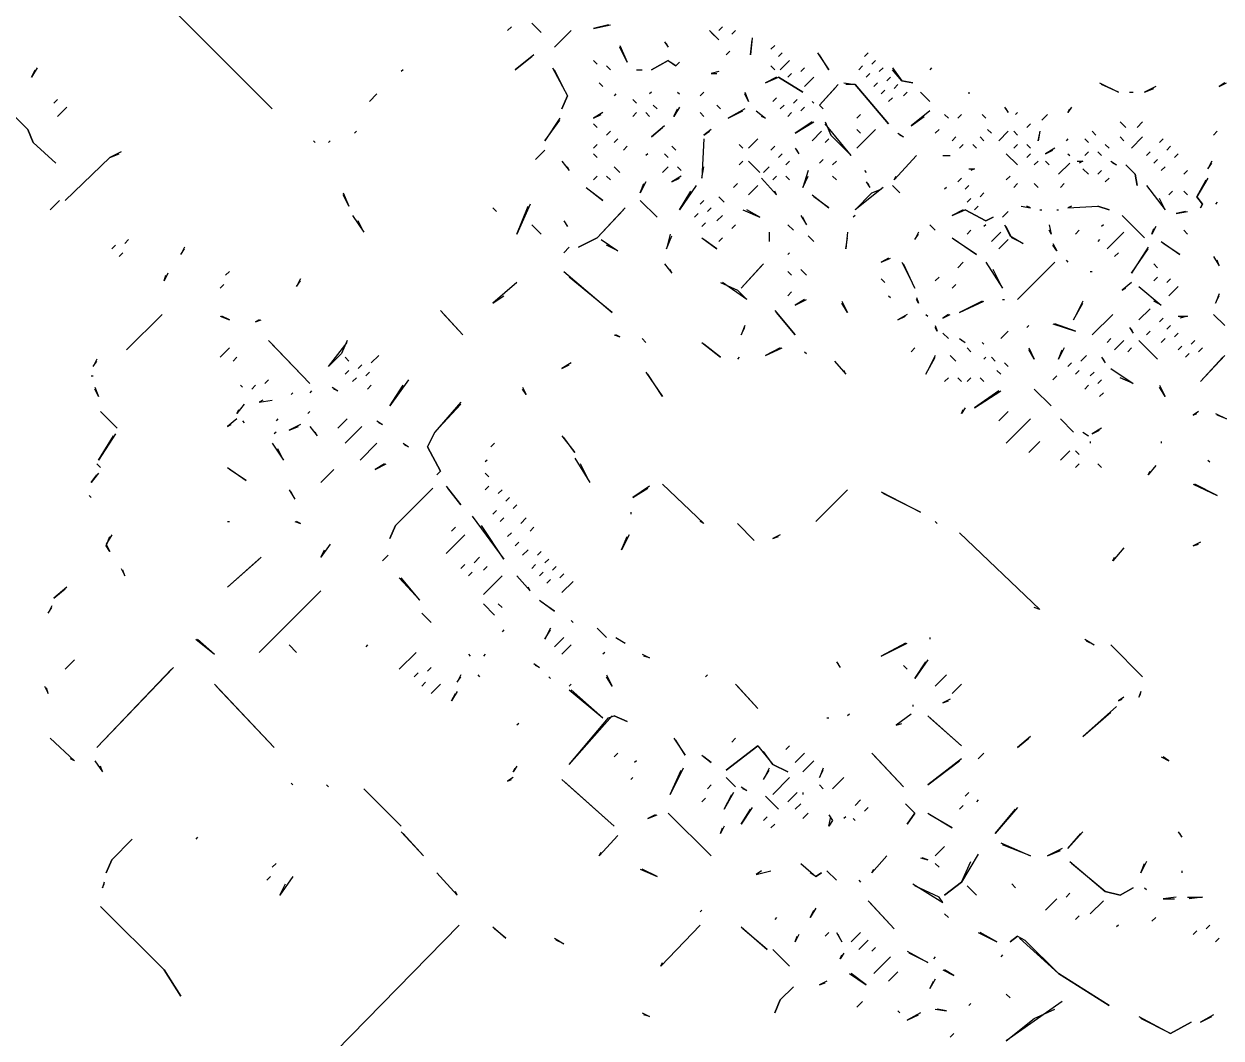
# Model space of a CAD drawing. Extents: x 1 to 2775, y -31 to 2075.
# Drawn here: x 1698.7 to 1805.5, y 296.6 to 387.1 of the extents above; entities that cross this region are included whole.
import ezdxf

# ---------------------------------------------------------------- set-up
doc = ezdxf.new("R2010")
doc.units = 0
doc.layers.add('LINEWORK', color=4, linetype='CONTINUOUS')

msp = doc.modelspace()

# ---------------------------------------------------------------- linework, layer by layer
at = {"layer": 'LINEWORK'}
for points in [[(1712.3333, 388), (1720.8333, 379.5)], [(1742.1667, 386.8333), (1741.8333, 386.5)], [(1744, 387.1667), (1744.8333, 386.3333)], [(1750.8333, 387), (1749.5, 386.6667), (1751, 387)], [(1761, 386.8333), (1760.6667, 386.5)], [(1747.5, 386.5), (1746, 385)], [(1759.8333, 386.5), (1760.6667, 385.6667), (1760, 386.3333)], [(1762.1667, 386.5), (1761.8333, 386.1667)], [(1763.6667, 385.8333), (1763.5, 384.3333), (1763.6667, 385.6667)], [(1751.8333, 385.1667), (1752.5, 383.6667), (1751.8333, 385)], [(1755.8333, 385.5), (1756.1667, 385), (1756, 385.3333)], [(1761.6667, 384.6667), (1761.3333, 384.3333)], [(1765.6667, 385.1667), (1765.3333, 384.8333)], [(1744.1667, 384.3333), (1742.5, 383), (1744, 384.1667)], [(1749.5, 383.8333), (1749.8333, 383.5)], [(1756.1667, 383.8333), (1754.6667, 383), (1756.1667, 383.8333), (1756.8333, 383.3333), (1757.1667, 383.6667), (1756.8333, 383.3333), (1756.3333, 383.6667)], [(1766.3333, 384.5), (1766, 384.1667)], [(1767, 383.8333), (1766.1667, 383)], [(1769.5, 384.5), (1770.5, 383), (1769.6667, 384.3333)], [(1774, 384.5), (1773.6667, 384.1667)], [(1774.6667, 383.8333), (1774.3333, 383.5)], [(1699.8333, 383.1667), (1699.3333, 382.3333), (1699.6667, 383)], [(1732.5, 383), (1732.3333, 382.8333)], [(1745.8333, 383.1667), (1747.1667, 380.6667), (1746.6667, 379.5), (1747.1667, 380.6667), (1746, 383)], [(1750.6667, 383.3333), (1751, 383)], [(1753.3333, 383), (1753.8333, 383)], [(1760.6667, 382.8333), (1760, 382.6667), (1760.5, 382.6667)], [(1765.3333, 383.3333), (1765.6667, 383)], [(1767.1667, 382.6667), (1766.8333, 382.3333)], [(1768.3333, 383.1667), (1768, 382.8333)], [(1773.5, 383.3333), (1773.1667, 383)], [(1774.1667, 382.6667), (1773.8333, 382.3333)], [(1775.3333, 383.1667), (1775, 382.8333)], [(1776.1667, 383.1667), (1777, 382), (1778, 381.8333), (1777, 382), (1776.1667, 383)], [(1779.6667, 383.1667), (1779.5, 383)], [(1750, 381.8333), (1750.3333, 381.5)], [(1765.8333, 382.3333), (1764.8333, 381.8333), (1766, 382.3333), (1768.1667, 381), (1766, 382.3333)], [(1769.1667, 382.3333), (1768.3333, 381.5)], [(1771.3333, 381.6667), (1769.6667, 379.8333), (1770, 379.5), (1769.6667, 379.8333), (1771.1667, 381.5)], [(1771.8333, 381.8333), (1772.8333, 381.6667), (1775.8333, 378.1667), (1772.8333, 381.6667), (1772, 381.6667)], [(1774.8333, 381.8333), (1774.5, 381.5)], [(1776, 382.3333), (1775.6667, 382)], [(1776.6667, 381.6667), (1776.3333, 381.3333)], [(1794.6667, 381.8333), (1796.3333, 381), (1794.8333, 381.6667)], [(1799.6667, 381.5), (1798.6667, 381), (1799.5, 381.3333)], [(1805.8333, 381.8333), (1805.3333, 381.5), (1806, 381.8333)], [(1701.6667, 380.3333), (1701.3333, 380)], [(1730.1667, 380.8333), (1729.5, 380.1667)], [(1751.5, 380.8333), (1751.3333, 380.6667)], [(1753, 380.3333), (1753.3333, 380)], [(1754.6667, 381), (1754.5, 380.8333)], [(1757, 381), (1757.1667, 380.8333)], [(1759.3333, 381), (1759, 380.6667)], [(1763, 381), (1763.3333, 380.1667), (1763, 380.8333)], [(1765.8333, 380.5), (1765.5, 380.1667)], [(1767.6667, 380.3333), (1767.3333, 380)], [(1775.5, 381.1667), (1775.1667, 380.8333)], [(1776.1667, 380.5), (1775.8333, 380.1667)], [(1777.5, 381), (1777.1667, 380.6667)], [(1778.6667, 381), (1779.5, 380.1667)], [(1783, 381), (1783, 380.8333)], [(1797.3333, 381), (1797.6667, 381)], [(1702.5, 379.6667), (1701.6667, 378.8333)], [(1754.8333, 379.8333), (1755.1667, 379.5)], [(1757.1667, 379.6667), (1756.6667, 378.8333), (1757, 379.5)], [(1760.5, 379.8333), (1760.8333, 379.5)], [(1763, 379.5), (1761.5, 378.6667), (1762.8333, 379.3333)], [(1764, 379.3333), (1764.8333, 378.6667), (1764.5, 378.8333)], [(1766.5, 379.8333), (1766.1667, 379.5)], [(1768.3333, 379.6667), (1768, 379.3333)], [(1769, 380.1667), (1769.1667, 380)], [(1779.5, 379.3333), (1777.8333, 378), (1779, 378.8333)], [(1786.1667, 379.6667), (1786.5, 379.1667), (1786.3333, 379.5)], [(1792.1667, 379.6667), (1791.8333, 379.1667), (1792, 379.5)], [(1697.6667, 379), (1699, 377.6667), (1699.5, 376.5), (1701.5, 374.6667), (1699.5, 376.5), (1699, 377.6667)], [(1746.5, 378.6667), (1745.1667, 376.6667), (1746.5, 378.5)], [(1750.3333, 379.1667), (1749.5, 378.6667), (1750.1667, 379)], [(1753.3333, 379.1667), (1753, 378.8333)], [(1754.1667, 379.1667), (1754.5, 378.8333)], [(1759, 379.1667), (1759.3333, 378.8333)], [(1767.1667, 379.1667), (1766.8333, 378.8333)], [(1769, 378.3333), (1767.5, 377.3333), (1769.1667, 378.3333)], [(1770.1667, 378.3333), (1770.6667, 377.1667), (1772.5, 375.3333), (1770.1667, 378.1667)], [(1773.3333, 379), (1773, 378.6667)], [(1780.8333, 379), (1781.1667, 378.6667)], [(1782.3333, 379), (1782, 378.6667)], [(1784.1667, 379), (1784.5, 378.6667)], [(1787.3333, 379.1667), (1787.1667, 379)], [(1790, 379), (1789.5, 378.5)], [(1796.5, 378.3333), (1797, 377.8333)], [(1798.5, 378.3333), (1798, 377.8333)], [(1728.3333, 377.5), (1728.1667, 377.3333)], [(1749.5, 378.1667), (1749.8333, 377.8333)], [(1751, 377.5), (1750.6667, 377.1667)], [(1755.8333, 378), (1754.6667, 377), (1755.6667, 377.8333)], [(1760, 377.6667), (1759.3333, 377.1667), (1759.8333, 377.5)], [(1769.8333, 377.5), (1769, 376.6667)], [(1774.6667, 377.6667), (1773, 376), (1774.5, 377.5)], [(1773, 377.6667), (1773.3333, 377.3333)], [(1776.6667, 377.3333), (1777.1667, 377), (1776.8333, 377.1667)], [(1780.3333, 377.6667), (1780, 377.3333)], [(1784.6667, 377.6667), (1785, 377.3333)], [(1786.5, 377.5), (1785.6667, 376.6667)], [(1787, 377.5), (1787.3333, 377.1667)], [(1788.5, 378.1667), (1788.1667, 377.8333)], [(1789.3333, 377.5), (1789.1667, 376.6667), (1789.3333, 377.3333)], [(1794, 377.5), (1794.3333, 377.1667)], [(1805.1667, 377.5), (1804.8333, 377.1667)], [(1724.5, 376.6667), (1724.6667, 376.5)], [(1726, 376.6667), (1725.8333, 376.5)], [(1749.8333, 376.3333), (1749.5, 376)], [(1751.6667, 376.8333), (1751.3333, 376.5)], [(1752.5, 376.1667), (1752.1667, 375.8333)], [(1756.5, 376.1667), (1756.8333, 375.8333)], [(1759.3333, 376.8333), (1759.1667, 373.3333), (1759.3333, 374.3333)], [(1762.5, 376.3333), (1762.8333, 376)], [(1764.1667, 376.8333), (1763.3333, 376)], [(1765.6667, 376.1667), (1765.3333, 375.8333)], [(1770.5, 376.8333), (1770.1667, 376.5)], [(1781.8333, 377), (1781.5, 376.6667)], [(1782.5, 376.3333), (1782.1667, 376)], [(1783.3333, 376.3333), (1783.6667, 376)], [(1784, 377), (1784.3333, 376.6667)], [(1787.3333, 376.3333), (1787, 376)], [(1788.1667, 376.3333), (1788.5, 376)], [(1791.8333, 376.8333), (1791.6667, 376.6667)], [(1793.3333, 376.8333), (1793.6667, 376.5)], [(1795.1667, 376.3333), (1795.5, 376)], [(1796.5, 377), (1796.8333, 376.6667)], [(1798.5, 377), (1797.5, 376)], [(1800.3333, 376.8333), (1800, 376.5)], [(1801, 376.1667), (1800.6667, 375.8333)], [(1707.3333, 375.6667), (1706.3333, 375.1667), (1702.3333, 371.3333), (1706.3333, 375.1667), (1707.1667, 375.5)], [(1745.1667, 375.8333), (1744.3333, 375)], [(1749.5, 375.5), (1749.8333, 375.1667)], [(1754.3333, 375.5), (1754.1667, 375.3333)], [(1755.8333, 375.5), (1756.1667, 375.1667)], [(1766.3333, 375.5), (1766, 375.1667)], [(1767.5, 376), (1767.8333, 375.5), (1767.6667, 375.8333)], [(1770, 375), (1769.6667, 374.6667)], [(1778.3333, 375.3333), (1776.3333, 373.1667), (1776.5, 373.5)], [(1780.6667, 375.3333), (1781.3333, 375.3333)], [(1786.3333, 375.5), (1787.3333, 374.5)], [(1788.5, 375.5), (1788.1667, 375.1667)], [(1790.6667, 376), (1789.8333, 375.5), (1790.5, 375.8333)], [(1791.8333, 375.5), (1792, 375.3333)], [(1793.6667, 375.6667), (1793.3333, 375.3333)], [(1794.5, 375.6667), (1794.8333, 375.3333)], [(1799.1667, 375.6667), (1798.8333, 375.3333)], [(1799.8333, 375), (1799.5, 374.6667)], [(1801.6667, 375.5), (1801.3333, 375.1667)], [(1746.6667, 374.8333), (1747.3333, 374), (1747.1667, 374.3333)], [(1751.3333, 374.3333), (1751.8333, 373.8333)], [(1756.1667, 374.3333), (1755.6667, 373.8333)], [(1757, 374.3333), (1757.3333, 374)], [(1762.8333, 374.8333), (1762.5, 374.5)], [(1763.3333, 374.8333), (1764.3333, 373.8333)], [(1765.1667, 374.3333), (1764.6667, 373.8333)], [(1767, 374.8333), (1766.6667, 374.5)], [(1768.6667, 374), (1768.1667, 372.5), (1768.6667, 373.5)], [(1771.1667, 374.8333), (1770.8333, 374.5)], [(1773.6667, 374), (1773.8333, 373.8333)], [(1783, 374.1667), (1783.5, 374.1667), (1783.1667, 374)], [(1789.1667, 374.8333), (1788.8333, 374.5)], [(1789.8333, 374.8333), (1790.1667, 374.5)], [(1792, 374.6667), (1791, 373.6667)], [(1792.6667, 374.8333), (1793.1667, 374.8333), (1792.8333, 374.6667)], [(1793.1667, 374.1667), (1793.6667, 373.6667)], [(1794.8333, 374), (1794.5, 373.6667)], [(1795.6667, 374.8333), (1796.1667, 374.5), (1795.8333, 374.6667)], [(1797, 374.5), (1797.8333, 373.6667), (1798, 372.6667), (1797.8333, 373.6667)], [(1800.5, 374.3333), (1800.1667, 374)], [(1802.5, 374), (1802.1667, 373.6667)], [(1804.6667, 374.8333), (1804.3333, 374.1667), (1804.6667, 374.6667)], [(1749.8333, 373.5), (1749.5, 373.1667)], [(1750.6667, 373.5), (1751, 373.1667)], [(1754.1667, 373), (1753.6667, 372), (1754, 372.8333)], [(1757.3333, 373.5), (1756.5, 373), (1757.1667, 373.3333)], [(1764.5, 373.3333), (1765.8333, 371.8333), (1765.6667, 372.1667)], [(1765.8333, 373.5), (1765.5, 373.1667)], [(1766.6667, 373.5), (1767, 373.1667)], [(1770.8333, 373.5), (1771.1667, 373.1667)], [(1773.8333, 373), (1774.1667, 372.5), (1774, 372.8333)], [(1782.3333, 373.3333), (1782, 373)], [(1786.6667, 373.5), (1786.3333, 373.1667)], [(1795.5, 373.3333), (1795.1667, 373)], [(1804.3333, 373.3333), (1803.3333, 371.6667), (1803.8333, 371), (1803.6667, 370.6667), (1803.8333, 371), (1803.3333, 371.6667), (1804.1667, 373.1667)], [(1727.1667, 372), (1727.6667, 370.8333), (1727.1667, 371.8333)], [(1748.8333, 372.5), (1750.3333, 371.3333), (1749, 372.3333)], [(1758.6667, 372.6667), (1757.1667, 370.5), (1758.1667, 372.1667)], [(1762.3333, 372.8333), (1762, 372.5)], [(1764.1667, 372.6667), (1763.3333, 371.8333)], [(1769, 371.8333), (1770.5, 370.6667), (1769.1667, 371.6667)], [(1775.3333, 372.5), (1772.8333, 370.5), (1774.3333, 372), (1775.1667, 372.3333)], [(1776.1667, 372.6667), (1776.8333, 372)], [(1781, 372.5), (1780.8333, 372.3333)], [(1783, 372.6667), (1782.6667, 372.3333)], [(1784.3333, 372), (1784, 371.6667)], [(1787.3333, 372.8333), (1787, 372.5)], [(1788.8333, 372.8333), (1789.1667, 372.5)], [(1791.5, 372.8333), (1791.1667, 372.5)], [(1798.8333, 372.6667), (1800.5, 370.5), (1800, 371.5)], [(1801.1667, 372.1667), (1800.8333, 371.8333)], [(1802.1667, 372.1667), (1802.5, 371.8333)], [(1701.8333, 371.3333), (1701, 370.5)], [(1743.8333, 371), (1742.6667, 368.3333), (1743.6667, 370.8333)], [(1753.6667, 371.3333), (1755.1667, 369.8333)], [(1759.3333, 371.3333), (1759, 371)], [(1760.6667, 371.6667), (1761.1667, 371.1667)], [(1783.1667, 371.5), (1782.8333, 371.1667)], [(1783.8333, 370.8333), (1783.5, 370.5)], [(1787.6667, 370.8333), (1788.5, 370.6667), (1788.1667, 370.8333)], [(1792.1667, 370.8333), (1791.8333, 370.6667), (1794.5, 370.8333), (1795.5, 370.5), (1794.5, 370.8333)], [(1805.1667, 371.1667), (1805, 371)], [(1728, 370), (1729, 368.5), (1728.5, 369.5)], [(1740.5, 370.6667), (1740.8333, 370.3333)], [(1752.3333, 370.6667), (1749.8333, 368), (1748.1667, 367.1667), (1749.8333, 368), (1752.1667, 370.5)], [(1758.8333, 370.1667), (1758.5, 369.8333)], [(1760, 370.6667), (1759.6667, 370.3333)], [(1761, 370), (1760.5, 369.5)], [(1762.8333, 370.5), (1764.3333, 369.8333), (1763.1667, 370.5)], [(1768, 370), (1768.5, 369.1667), (1768.1667, 369.8333)], [(1772.8333, 370), (1772.6667, 369.8333)], [(1782.5, 370.5), (1781.5, 370), (1782.6667, 370.5), (1784.5, 369.5), (1785.1667, 369.8333), (1784.5, 369.5), (1782.6667, 370.5)], [(1786.5, 370.3333), (1786, 369.8333)], [(1789.3333, 370.5), (1789.5, 370.5)], [(1790.8333, 370.5), (1791, 370.5)], [(1796.6667, 370), (1798.6667, 368)], [(1802.3333, 370.3333), (1801.5, 370.1667), (1802.5, 370.3333)], [(1744, 369.1667), (1744.8333, 368.3333)], [(1746.8333, 369.5), (1747.1667, 369), (1747, 369.3333)], [(1759.5, 369.3333), (1759.1667, 369)], [(1762.1667, 369.1667), (1761.8333, 368.8333)], [(1766.8333, 369.1667), (1767.3333, 368.6667)], [(1779.5, 369.1667), (1780, 368.6667)], [(1783.1667, 368.6667), (1782.8333, 368.3333)], [(1784.5, 369.1667), (1784.3333, 369)], [(1786.1667, 369.1667), (1786.6667, 368.1667), (1787.8333, 367.5), (1786.8333, 368), (1786.3333, 369)], [(1790.1667, 369.1667), (1790.3333, 368.3333), (1790.1667, 368.6667)], [(1792.8333, 368.6667), (1792.5, 368.3333)], [(1795, 369.1667), (1794.8333, 369)], [(1799.6667, 369), (1799.3333, 368.3333), (1799.5, 368.8333)], [(1802.1667, 368.6667), (1802.5, 368.3333)], [(1708, 367.8333), (1707.6667, 367.5)], [(1750.1667, 367.8333), (1751.6667, 366.8333), (1750.6667, 367.3333)], [(1756.3333, 368.3333), (1756, 367), (1756.5, 368.1667)], [(1759.1667, 368), (1760.5, 367), (1759.3333, 367.8333)], [(1761, 368), (1760.6667, 367.6667)], [(1765.1667, 368.5), (1765.1667, 367.6667)], [(1768.6667, 368.1667), (1769.1667, 367.6667)], [(1772.1667, 368.5), (1772, 367), (1772.1667, 368)], [(1778.5, 368.5), (1778.1667, 367.8333), (1778.5, 368.3333)], [(1781.5, 368), (1783.6667, 366.5), (1781.6667, 367.8333)], [(1785.8333, 368.5), (1785, 367.6667)], [(1786.5, 367.8333), (1785.6667, 367)], [(1794.6667, 367.8333), (1794.5, 367.6667)], [(1796.8333, 368.5), (1795.3333, 367)], [(1800.1667, 367.6667), (1801.8333, 366.5), (1800.3333, 367.5)], [(1706.8333, 367.3333), (1706.5, 367)], [(1707.5, 366.6667), (1707.1667, 366.3333)], [(1713, 367.1667), (1712.6667, 366.5), (1713, 367)], [(1747.3333, 367.1667), (1746.8333, 366.6667)], [(1767, 366.6667), (1766.8333, 366.5)], [(1790.5, 367.5), (1790.8333, 366.8333), (1790.5, 367.3333)], [(1796.3333, 366.6667), (1796, 366.3333)], [(1799, 367.1667), (1797.5, 364.8333), (1799, 367)], [(1755.8333, 365.6667), (1756.5, 364.8333), (1756.3333, 365.1667)], [(1764.6667, 365.6667), (1762.6667, 363.5), (1764.5, 365.5)], [(1775.8333, 366.1667), (1775.1667, 365.8333), (1776, 366.1667)], [(1777, 365.8333), (1778.1667, 363.5), (1777.1667, 365.6667)], [(1782.5, 365.8333), (1782, 365.3333)], [(1784.5, 365.8333), (1786, 363.5), (1785.1667, 365.1667)], [(1790.6667, 365.8333), (1787.3333, 362.5)], [(1791.6667, 366), (1791.8333, 365.8333)], [(1799.5, 365.6667), (1799.8333, 365.3333)], [(1804.8333, 366.3333), (1805.3333, 365.5), (1805.1667, 366)], [(1711.5, 364.8333), (1711.1667, 364.1667), (1711.3333, 364.6667)], [(1717, 365), (1716.6667, 364.6667)], [(1723.3333, 364.3333), (1723, 363.6667), (1723.3333, 364.1667)], [(1746.8333, 365), (1751.1667, 361.3333), (1747.3333, 364.5)], [(1766.8333, 365), (1767.1667, 364.6667)], [(1768, 365.1667), (1768.5, 364.6667)], [(1775.1667, 364.3333), (1775.5, 364)], [(1780.3333, 364.5), (1780, 364.1667)], [(1793.8333, 365), (1794, 365)], [(1799.8333, 364.5), (1799.5, 364.1667)], [(1801, 364.3333), (1800.6667, 364)], [(1716.5, 363.8333), (1716.1667, 363.5)], [(1742.6667, 364), (1740.5, 362.1667), (1741.5, 362.8333)], [(1760.8333, 364), (1762.3333, 363.3333), (1763.1667, 362.5), (1761, 364)], [(1781.8333, 363.8333), (1781.5, 363.5)], [(1797.5, 364), (1796.6667, 363.3333), (1797, 363.5)], [(1798.1667, 363.6667), (1800.1667, 362), (1799.5, 362.3333)], [(1801.6667, 363.6667), (1800.8333, 362.8333)], [(1767.1667, 363.1667), (1766.8333, 362.8333)], [(1768.3333, 362.5), (1767.5, 362), (1768.5, 362.5)], [(1771.6667, 362.3333), (1772.1667, 361.3333), (1771.6667, 362.1667)], [(1775.8333, 362.8333), (1776, 362.6667)], [(1778.3333, 362.6667), (1778.5, 362.1667), (1778.3333, 362.5)], [(1784.1667, 362.3333), (1782.1667, 361.3333), (1784.3333, 362.3333)], [(1786, 362.5), (1786.1667, 362.5)], [(1793.1667, 362.3333), (1792.3333, 360.6667), (1793.1667, 362.1667)], [(1805.3333, 363), (1805, 362.1667), (1805.3333, 362.8333)], [(1711, 361.1667), (1707.8333, 358)], [(1735.8333, 361.5), (1737.8333, 359.3333), (1736, 361.3333)], [(1765.6667, 361.5), (1767.5, 359.3333), (1765.8333, 361.3333)], [(1777.5, 361.1667), (1776.6667, 360.6667), (1777.3333, 361)], [(1779.1667, 361.1667), (1779.3333, 361)], [(1781.1667, 361.1667), (1780.6667, 360.8333), (1781.3333, 361.1667)], [(1795.8333, 361.1667), (1794, 359.3333)], [(1799.1667, 361.6667), (1798.1667, 360.6667)], [(1804.8333, 361.1667), (1805.8333, 360.1667)], [(1716.1667, 361), (1717, 360.6667), (1716.3333, 361)], [(1719.6667, 360.6667), (1719.3333, 360.5), (1719.8333, 360.6667)], [(1763, 360.1667), (1762.6667, 359.3333), (1763, 360)], [(1780, 360.1667), (1780.1667, 359.6667), (1780, 360)], [(1788.3333, 360.1667), (1788.1667, 360)], [(1790.5, 360.3333), (1792.5, 359.6667), (1790.6667, 360.3333)], [(1800.3333, 360.8333), (1800, 360.5)], [(1801, 360.1667), (1800.6667, 359.8333)], [(1801.6667, 361), (1802.5, 361), (1801.8333, 360.8333)], [(1751.3333, 359.3333), (1751.8333, 359.1667), (1751.5, 359.3333)], [(1753.8333, 359), (1754.1667, 358.6667)], [(1780.6667, 359.5), (1781.1667, 359)], [(1782.1667, 359), (1782.6667, 358.6667), (1782.3333, 358.8333)], [(1786.5, 359.6667), (1785.8333, 359)], [(1795.6667, 359), (1795.3333, 358.6667)], [(1797.3333, 360), (1797.6667, 359.5), (1797.5, 359.8333)], [(1799.1667, 359.6667), (1798.8333, 359.3333)], [(1800.5, 359), (1800.1667, 358.6667)], [(1801.6667, 359.5), (1801.3333, 359.1667)], [(1717, 358.1667), (1716.1667, 357.3333)], [(1720.5, 358.8333), (1724.1667, 355), (1720.6667, 358.6667)], [(1727.5, 358.8333), (1727, 357.6667), (1725.8333, 356.5), (1727.5, 358.6667)], [(1759.1667, 358.6667), (1760.8333, 357.3333), (1759.3333, 358.5)], [(1766.1667, 358.1667), (1764.8333, 357.5), (1766.3333, 358.1667)], [(1778.1667, 358.1667), (1777.8333, 357.8333)], [(1782.8333, 358.1667), (1783.1667, 357.8333)], [(1784.1667, 358.6667), (1784.3333, 358.5)], [(1788.3333, 358.1667), (1788.8333, 357.1667), (1788.3333, 358)], [(1791.5, 358.1667), (1791, 357.1667), (1791.3333, 358)], [(1796.8333, 358.8333), (1796, 358)], [(1797.5, 358.1667), (1797.1667, 357.8333)], [(1798.1667, 358.8333), (1799.8333, 357.1667)], [(1802, 358.3333), (1801.6667, 358)], [(1803.1667, 358.8333), (1802.8333, 358.5)], [(1803.8333, 358.1667), (1803.5, 357.8333)], [(1705.1667, 357.1667), (1704.8333, 356.5), (1705.1667, 357)], [(1717.6667, 357.3333), (1717.3333, 357)], [(1727.3333, 357.3333), (1727.6667, 357)], [(1730.3333, 357.5), (1729.6667, 356.8333)], [(1747.5, 356.8333), (1746.6667, 356.3333), (1747.3333, 356.6667)], [(1762.5, 357.3333), (1762.3333, 357.1667)], [(1768.3333, 357.8333), (1768.5, 357.6667)], [(1771, 357), (1772, 355.8333), (1771.8333, 356.1667)], [(1780, 357.5), (1779.1667, 355.8333), (1780, 357.3333)], [(1781.3333, 357.5), (1781.8333, 357)], [(1784.5, 357.3333), (1784.3333, 357.1667)], [(1785, 357.3333), (1785.3333, 357)], [(1786.1667, 356.8333), (1786.5, 356.5)], [(1792.1667, 356.8333), (1791.8333, 356.5)], [(1793.5, 357.5), (1793, 357)], [(1794.8333, 357.3333), (1795.1667, 356.8333), (1795, 357.1667)], [(1802.6667, 357.6667), (1802.3333, 357.3333)], [(1805.8333, 357.5), (1803.6667, 355.1667), (1805.6667, 357.3333)], [(1727.6667, 356.1667), (1727.3333, 355.8333)], [(1728.8333, 356.6667), (1728.5, 356.3333)], [(1729.5, 356), (1729.1667, 355.6667)], [(1754.1667, 356), (1755.6667, 353.8333), (1754.3333, 355.8333)], [(1785.5, 356.1667), (1785.8333, 355.8333)], [(1792.8333, 356.1667), (1792.5, 355.8333)], [(1794.1667, 356), (1793.8333, 355.6667)], [(1795.6667, 356.3333), (1797.6667, 355), (1796.5, 355.5)], [(1704.6667, 355.6667), (1704.8333, 355.6667)], [(1718, 354.8333), (1718.1667, 354.6667)], [(1719.3333, 354.8333), (1719, 354.5)], [(1720.5, 355.3333), (1720.1667, 355)], [(1728.3333, 355.5), (1728, 355.1667)], [(1729.6667, 354.8333), (1729.3333, 354.5)], [(1733, 355.3333), (1731.3333, 353), (1732.5, 354.8333)], [(1781.1667, 355.5), (1780.8333, 355.1667)], [(1782, 355.5), (1782.3333, 355.1667)], [(1783.1667, 355.5), (1782.8333, 355.1667)], [(1784, 355.5), (1784.3333, 355.1667)], [(1790.8333, 355.6667), (1790.5, 355.3333)], [(1793.6667, 354.8333), (1793.3333, 354.5)], [(1794.8333, 355.3333), (1794.5, 355)], [(1800, 354.8333), (1800.5, 353.8333), (1800, 354.6667)], [(1705, 354.6667), (1705.3333, 353.8333), (1705, 354.5)], [(1722.6667, 354.1667), (1722.5, 354)], [(1724.3333, 354.3333), (1724.1667, 354.1667)], [(1726.1667, 354.6667), (1726.6667, 354.3333), (1726.3333, 354.5)], [(1743.1667, 354.6667), (1743.5, 354), (1743.1667, 354.5)], [(1785.6667, 354.3333), (1783.5, 352.8333), (1785.8333, 354.3333)], [(1788.8333, 354.5), (1790.3333, 353)], [(1795, 354.1667), (1794.6667, 353.8333)], [(1718.3333, 353.1667), (1717.6667, 352.3333), (1717.8333, 352.6667)], [(1720, 353.5), (1719.6667, 353.3333), (1720.8333, 353.5)], [(1737.6667, 353.3333), (1735.3333, 350.6667), (1734.6667, 349.3333), (1735.8333, 347.1667), (1735.5, 346.8333), (1735.8333, 347.1667), (1734.6667, 349.3333), (1735.3333, 350.6667), (1737.6667, 353.1667)], [(1782.6667, 352.8333), (1782.3333, 352.3333), (1782.5, 352.6667)], [(1705.5, 352.5), (1707, 351)], [(1717.6667, 351.8333), (1716.8333, 351.1667), (1717.1667, 351.3333)], [(1718.1667, 351.6667), (1718.3333, 351.5)], [(1721.3333, 351.8333), (1721.1667, 351.6667)], [(1724.1667, 352.5), (1724, 352.3333)], [(1727.5, 351.8333), (1726.6667, 351)], [(1730.1667, 351.6667), (1730.6667, 351.3333), (1730.3333, 351.5)], [(1786.5, 352.5), (1785.6667, 351.6667)], [(1788.5, 351.8333), (1786.3333, 349.6667)], [(1791.1667, 351.8333), (1792.3333, 350.6667)], [(1803.5, 352.5), (1803, 352.1667), (1803.3333, 352.3333)], [(1805, 352.3333), (1806, 351.8333), (1805.1667, 352.1667)], [(1706.8333, 350.5), (1705.3333, 348.1667), (1706.6667, 350.3333)], [(1721.1667, 350.6667), (1721, 350.5)], [(1723.3333, 351.3333), (1722.3333, 350.8333), (1723.1667, 351.1667)], [(1724.1667, 351.1667), (1724.8333, 350.3333), (1724.6667, 350.6667)], [(1728.8333, 351.1667), (1727.3333, 349.6667)], [(1793.1667, 350.6667), (1793.6667, 350.3333), (1793.3333, 350.5)], [(1794.8333, 351), (1794, 350.5), (1794.6667, 350.8333)], [(1720.8333, 349.6667), (1721.8333, 348.1667), (1721.3333, 349.1667)], [(1730.1667, 349.6667), (1728.6667, 348.1667)], [(1732.5, 349.6667), (1733, 349.3333), (1732.6667, 349.5)], [(1740.6667, 349.6667), (1740.3333, 349.3333)], [(1746.6667, 350.3333), (1747.8333, 348.8333), (1746.8333, 350.1667)], [(1789.3333, 349.8333), (1788.3333, 348.8333)], [(1793.8333, 349.8333), (1793.8333, 349.6667)], [(1800.1667, 349.8333), (1800.1667, 349.6667)], [(1747.8333, 348.3333), (1749.1667, 346.1667), (1748.3333, 347.8333)], [(1792, 349), (1791.1667, 348.1667)], [(1792.5, 349), (1792.8333, 348.6667)], [(1705.1667, 347.8333), (1705.5, 347.5)], [(1716.8333, 347.5), (1718.5, 346.3333), (1717, 347.3333)], [(1726.3333, 347.3333), (1725.1667, 346.1667)], [(1730.8333, 347.8333), (1730, 347.3333), (1731, 347.8333)], [(1740, 348.1667), (1739.8333, 348)], [(1792.8333, 347.8333), (1792.5, 347.5)], [(1794.5, 347.8333), (1794.8333, 347.5)], [(1799.6667, 347.6667), (1799, 346.8333), (1799.1667, 347.1667)], [(1804.3333, 348.1667), (1804.5, 348)], [(1705.3333, 347), (1704.6667, 346.1667), (1705.1667, 346.8333)], [(1739.8333, 347), (1740.1667, 346.6667)], [(1722.3333, 345.5), (1722.8333, 344.6667), (1722.5, 345.3333)], [(1735.1667, 345.6667), (1731.8333, 342.3333), (1731.3333, 341.1667), (1731.8333, 342.3333)], [(1736.3333, 345.8333), (1737.6667, 344.1667), (1736.5, 345.6667)], [(1740.1667, 345.8333), (1739.8333, 345.5)], [(1741.3333, 345.5), (1741, 345.1667)], [(1754.5, 345.8333), (1753, 344.8333), (1754.3333, 345.6667)], [(1755.6667, 346), (1759.3333, 342.5), (1759, 342.6667)], [(1772.1667, 345.5), (1769.3333, 342.6667)], [(1775.1667, 345.3333), (1778.6667, 343.5), (1775.3333, 345.1667)], [(1803, 346), (1805.1667, 345), (1803.1667, 346)], [(1704.5, 345), (1704.6667, 344.8333)], [(1742, 344.8333), (1741.6667, 344.5)], [(1742.6667, 344.1667), (1742.3333, 343.8333)], [(1738.6667, 343.1667), (1741.5, 339.3333), (1739.5, 342.3333)], [(1740.8333, 343.6667), (1740.5, 343.3333)], [(1741.5, 343), (1741.1667, 342.6667)], [(1743.5, 343), (1743, 342.5)], [(1752.8333, 343.5), (1752.8333, 343.3333)], [(1716.8333, 342.6667), (1717, 342.6667)], [(1722.8333, 342.6667), (1723.3333, 342.5), (1723, 342.6667)], [(1737.1667, 342.1667), (1736.8333, 341.8333)], [(1744.1667, 342.1667), (1743.8333, 341.8333)], [(1762.3333, 342.5), (1763.8333, 341)], [(1780, 342.6667), (1780.1667, 342.5)], [(1706.5, 341.5), (1706, 340.6667), (1706.3333, 340), (1706, 340.5), (1706.3333, 341.3333)], [(1738, 341.5), (1736.3333, 339.8333)], [(1742.1667, 341.6667), (1741.8333, 341.3333)], [(1742.8333, 340.8333), (1742.5, 340.5)], [(1752.6667, 341.5), (1752, 340.1667), (1752.5, 341.3333)], [(1766.1667, 341.5), (1765.5, 341.1667), (1766, 341.3333)], [(1782.1667, 341.6667), (1789.3333, 334.8333), (1788.8333, 335)], [(1803.6667, 340.8333), (1803, 340.5), (1803.5, 340.6667)], [(1726, 340.6667), (1725.1667, 339.5), (1725.5, 340.1667)], [(1743.6667, 340.1667), (1743.1667, 339.6667)], [(1744.8333, 340), (1744.5, 339.6667)], [(1796.8333, 340.3333), (1795.8333, 339.1667), (1796, 339.5)], [(1719.8333, 339.5), (1716.8333, 336.8333), (1719.6667, 339.3333)], [(1731.1667, 339.6667), (1730.6667, 339.1667)], [(1738, 338.8333), (1737.6667, 338.5)], [(1739.3333, 339.5), (1738.8333, 339)], [(1740, 338.6667), (1739.6667, 338.3333)], [(1744.3333, 338.8333), (1744, 338.5)], [(1745.5, 339.3333), (1745.1667, 339)], [(1746.1667, 338.6667), (1745.8333, 338.3333)], [(1707.3333, 338.5), (1707.6667, 337.8333), (1707.5, 338.3333)], [(1732.1667, 337.6667), (1734, 335.6667), (1732.3333, 337.6667)], [(1738.6667, 338.1667), (1738.3333, 337.8333)], [(1741.3333, 337.8333), (1739.6667, 336.1667)], [(1742.6667, 337.8333), (1743.8333, 336.5), (1743.6667, 336.8333)], [(1745, 338.1667), (1744.6667, 337.8333)], [(1746.8333, 338), (1746.5, 337.6667)], [(1702.5, 336.8333), (1701.3333, 335.8333), (1702.3333, 336.6667)], [(1745.6667, 337.5), (1745.3333, 337.1667)], [(1747.6667, 337.3333), (1746.6667, 336.3333)], [(1725.1667, 336.5), (1719.6667, 331), (1725, 336.3333)], [(1744.6667, 335.6667), (1746, 334.6667), (1744.8333, 335.5)], [(1701.1667, 335.1667), (1700.8333, 334.5), (1701.1667, 335)], [(1734.1667, 334.5), (1735, 333.6667)], [(1739.6667, 335.3333), (1740.6667, 334.3333)], [(1741, 335.3333), (1741.3333, 335)], [(1747.5, 333.8333), (1747.6667, 333.6667)], [(1741.5, 333), (1741.3333, 332.8333)], [(1745.6667, 333.1667), (1745.1667, 332.1667), (1745.6667, 333)], [(1746.8333, 332.3333), (1746, 331.5)], [(1749.8333, 333.1667), (1750.6667, 332.3333)], [(1751.5, 332.3333), (1752.3333, 331.8333), (1751.6667, 332.1667)], [(1779.5, 332.3333), (1779.5, 332.1667)], [(1714, 332.1667), (1715.6667, 330.8333), (1714.1667, 332.1667)], [(1722.3333, 331.6667), (1723, 331)], [(1729.3333, 331.6667), (1729.1667, 331.5)], [(1747.5, 331.6667), (1746.6667, 330.8333)], [(1777.3333, 331.8333), (1775.1667, 330.6667), (1777.5, 331.8333)], [(1793.3333, 332.1667), (1794.1667, 331.6667), (1793.5, 332)], [(1795.6667, 331.6667), (1798.5, 328.8333)], [(1703.1667, 330.3333), (1702.3333, 329.5)], [(1733.6667, 331), (1732.1667, 329.5)], [(1738.3333, 330.8333), (1738.5, 330.6667)], [(1739.8333, 330.8333), (1739.6667, 330.6667)], [(1750.5, 331), (1750.3333, 330.8333)], [(1753.8333, 330.8333), (1754.5, 330.5), (1754, 330.6667)], [(1771.1667, 330.1667), (1771.5, 329.6667), (1771.3333, 330)], [(1779.3333, 330.3333), (1778.1667, 328.6667), (1779.1667, 330.1667)], [(1712, 329.6667), (1705.1667, 322.5), (1711.8333, 329.5)], [(1733.8333, 329.1667), (1733.5, 328.8333)], [(1735, 329.6667), (1734.6667, 329.3333)], [(1744.1667, 330), (1744.6667, 329.6667), (1744.3333, 329.8333)], [(1777.1667, 329.8333), (1777.5, 329.5)], [(1700.5, 328), (1700.8333, 327.3333), (1700.6667, 327.8333)], [(1715.6667, 328.1667), (1721, 322.5), (1715.8333, 328)], [(1734.5, 328.3333), (1734.1667, 328)], [(1735.8333, 328.1667), (1735, 327.3333)], [(1737.6667, 329), (1737.3333, 328.3333), (1737.6667, 328.8333)], [(1739.1667, 329), (1739.3333, 328.8333)], [(1745.5, 328.8333), (1745.6667, 328.6667)], [(1747.5, 328.1667), (1747.3333, 328)], [(1750.6667, 329), (1751.1667, 328), (1750.6667, 328.8333)], [(1759.6667, 329), (1759.5, 328.8333)], [(1762.1667, 328.1667), (1764.1667, 326), (1762.3333, 328)], [(1781, 329), (1780, 328)], [(1782.3333, 328.1667), (1781.5, 327.3333)], [(1737.3333, 327.5), (1736.8333, 326.6667), (1737.1667, 327.3333)], [(1747.3333, 327.6667), (1750.3333, 325.1667), (1747.5, 327.6667)], [(1796.8333, 327), (1796.3333, 326.6667), (1796.6667, 326.8333)], [(1798.3333, 327.5), (1798.1667, 327), (1798.3333, 327.3333)], [(1778, 326.3333), (1778, 326.1667)], [(1781.3333, 326.8333), (1780.6667, 326.5), (1781.1667, 326.6667)], [(1796.1667, 326.1667), (1793.1667, 323.5), (1795.6667, 325.6667)], [(1751.1667, 325.3333), (1747.3333, 321), (1750.8333, 325.1667), (1751.3333, 325.3333), (1752.5, 324.8333), (1751.3333, 325.3333)], [(1770.3333, 325.1667), (1770.5, 325.1667)], [(1772.3333, 325.5), (1772.1667, 325.3333)], [(1777.8333, 325.5), (1776.5, 324.5), (1777, 324.6667)], [(1779.3333, 325.3333), (1782.3333, 322.6667), (1779.5, 325.1667)], [(1742.8333, 324.6667), (1742.6667, 324.5)], [(1701, 323.3333), (1703.1667, 321.3333), (1702.8333, 321.5)], [(1756.6667, 323.3333), (1757.6667, 321.8333), (1756.8333, 323.1667)], [(1764.1667, 322.6667), (1761.3333, 320.5), (1764.1667, 322.6667), (1765.5, 321), (1766.8333, 320.3333), (1765.5, 321), (1764.6667, 322.1667)], [(1762.1667, 323.3333), (1761.8333, 323)], [(1767, 322.6667), (1766.6667, 322.3333)], [(1788.5, 323.5), (1787.3333, 322.5), (1788.3333, 323.3333)], [(1751.6667, 322), (1751.3333, 321.6667)], [(1759.1667, 321.8333), (1760, 321.1667), (1759.3333, 321.6667)], [(1768.3333, 322), (1767.5, 321.1667)], [(1774.3333, 322), (1777.1667, 319), (1774.5, 321.8333)], [(1784.3333, 322), (1783.8333, 321.5)], [(1800.1667, 321.6667), (1800.8333, 321.3333), (1800.3333, 321.6667)], [(1705, 321.3333), (1705.6667, 320.3333), (1705.5, 320.8333)], [(1742.6667, 320.8333), (1742.3333, 320.3333), (1742.5, 320.6667)], [(1753.3333, 321.3333), (1753.1667, 321.1667)], [(1757.5, 320.6667), (1756.3333, 318.3333), (1757.3333, 320.5)], [(1765.1667, 320.6667), (1764.6667, 319.6667), (1765.1667, 320.5)], [(1769.1667, 321.3333), (1768.1667, 320.3333)], [(1770, 320.6667), (1769.6667, 319.8333), (1770, 320.5)], [(1782.3333, 321.5), (1779.3333, 319.1667), (1782.1667, 321.3333)], [(1742.3333, 319.8333), (1741.8333, 319.5), (1742.1667, 319.6667)], [(1746.6667, 319.6667), (1751.3333, 315.5), (1746.8333, 319.5)], [(1753, 319.8333), (1752.8333, 319.6667)], [(1761.3333, 319.8333), (1762.1667, 319)], [(1767, 319.8333), (1765.5, 318.3333)], [(1771.8333, 319.8333), (1770.8333, 318.8333)], [(1722.5, 319.3333), (1722.6667, 319.1667)], [(1725.6667, 319.1667), (1725.8333, 319)], [(1729, 318.8333), (1732.3333, 315.5)], [(1760, 319.1667), (1759.6667, 318.8333)], [(1762, 318.5), (1761.1667, 317), (1761.8333, 318.3333)], [(1762.6667, 319), (1763.1667, 318.6667), (1762.8333, 318.8333)], [(1767.6667, 318.5), (1766.8333, 317.6667)], [(1768.1667, 318.5), (1768.1667, 318.3333)], [(1769.6667, 319.1667), (1770, 318.8333)], [(1783, 318.5), (1782.6667, 318.1667)], [(1759.5, 318), (1759.1667, 317.6667)], [(1764.8333, 318.1667), (1766, 317)], [(1768, 317.5), (1767.5, 317)], [(1773.3333, 317.8333), (1772.8333, 317.3333)], [(1777.3333, 317.5), (1778.1667, 316.6667), (1777.5, 315.6667), (1778.1667, 316.6667)], [(1782.5, 317.3333), (1782.1667, 317)], [(1783.8333, 317.8333), (1783.6667, 317.6667)], [(1755, 316.5), (1754.3333, 316.1667), (1755.1667, 316.5)], [(1756.1667, 316.6667), (1760, 312.8333)], [(1763.6667, 317.1667), (1762.6667, 315.6667), (1763.5, 317)], [(1765, 316.3333), (1764.6667, 316)], [(1768.6667, 316.6667), (1768.1667, 316.1667)], [(1770.5, 316.5), (1770.8333, 316), (1770.5, 315.5), (1770.6667, 316.3333)], [(1772, 316.3333), (1771.8333, 316.1667)], [(1774, 317.1667), (1773.6667, 316.8333)], [(1779.3333, 316.6667), (1781.5, 315.3333), (1779.5, 316.5)], [(1787.3333, 317.1667), (1785.3333, 314.8333), (1787.1667, 317)], [(1761.1667, 315.5), (1760.8333, 314.8333), (1761, 315.3333)], [(1765.6667, 315.6667), (1765.3333, 315.3333)], [(1772.6667, 316.1667), (1772.8333, 316)], [(1708.3333, 314.3333), (1706.5, 312.5), (1706, 311.3333), (1706.5, 312.5)], [(1714.1667, 314.5), (1714, 314.3333)], [(1732.3333, 315), (1734.3333, 312.8333), (1732.5, 314.8333)], [(1751.6667, 314.6667), (1750, 312.8333), (1750.1667, 313.1667)], [(1793.1667, 315), (1791.8333, 313.5), (1793, 314.8333)], [(1801.6667, 315), (1802, 314.5), (1801.8333, 314.8333)], [(1780.8333, 313.6667), (1780, 312.8333)], [(1785.8333, 314), (1788.5, 312.8333), (1786, 313.8333)], [(1791.3333, 313.5), (1790, 312.8333), (1791.1667, 313.3333)], [(1721.1667, 312.1667), (1720.8333, 311.8333)], [(1768, 312.1667), (1769.3333, 311), (1769.8333, 311.3333), (1769.3333, 311), (1768.8333, 311.3333)], [(1775.6667, 312.8333), (1774.3333, 311.3333), (1774.5, 311.6667)], [(1778.6667, 312.6667), (1779.3333, 312.5), (1778.8333, 312.6667)], [(1780, 312.1667), (1780.3333, 311.8333)], [(1783.8333, 313), (1782.3333, 310.5), (1780.8333, 309.3333), (1782.3333, 310.5), (1783.1667, 312.3333)], [(1792, 312.3333), (1795.1667, 309.6667), (1796.5, 309.3333), (1797.6667, 310), (1796.5, 309.3333), (1795.1667, 309.6667), (1792.1667, 312.1667)], [(1798.8333, 312.3333), (1798.3333, 311.3333), (1798.6667, 312.1667)], [(1720.6667, 311), (1720.3333, 310.6667)], [(1722.6667, 311), (1721.5, 309.3333), (1722, 310.3333)], [(1735.5, 311.3333), (1737.3333, 309.3333), (1737.1667, 309.6667)], [(1753.6667, 311.6667), (1755.1667, 311), (1753.8333, 311.6667)], [(1764.5, 311.5), (1764, 311.1667), (1765.3333, 311.5)], [(1770.3333, 311.5), (1771.1667, 310.6667)], [(1802, 311.5), (1802, 311.3333)], [(1705.8333, 310.5), (1705.6667, 310), (1705.8333, 310.3333)], [(1773.1667, 310.6667), (1773.3333, 310.5)], [(1778, 310.3333), (1780.6667, 308.6667), (1780.3333, 309.1667), (1778.1667, 310.1667)], [(1782.8333, 310.1667), (1783.6667, 309.3333)], [(1786.8333, 310.3333), (1787.1667, 310)], [(1798.6667, 310), (1798.8333, 309.8333)], [(1774, 308.8333), (1776.3333, 306.3333), (1774.1667, 308.6667)], [(1790.8333, 309), (1789.8333, 308)], [(1792, 309.5), (1791.6667, 309.1667)], [(1795, 308.8333), (1793.8333, 307.6667)], [(1801.5, 309.1667), (1800.3333, 309), (1801.3333, 309)], [(1802.5, 309.1667), (1803.8333, 309.1667), (1802.6667, 309)], [(1705.5, 308.3333), (1711.1667, 302.6667), (1712.6667, 300.3333), (1711.1667, 302.6667)], [(1759.1667, 308), (1759, 307.8333)], [(1769.3333, 308.1667), (1768.8333, 307.3333), (1769.1667, 308)], [(1737.5, 306.6667), (1722.3333, 291.1667), (1723.1667, 292.3333)], [(1759, 306.6667), (1755.5, 303), (1755.6667, 303.3333)], [(1765.8333, 307.3333), (1765.6667, 307.1667)], [(1780.8333, 307.6667), (1781.1667, 307.3333)], [(1792.8333, 307.5), (1792.5, 307.1667)], [(1796.3333, 306.6667), (1796.1667, 306.5)], [(1799.6667, 307.3333), (1799.3333, 307)], [(1804.5, 306.6667), (1804.1667, 306.3333)], [(1740.5, 306.5), (1741.6667, 305.5), (1740.6667, 306.3333)], [(1762.6667, 306.5), (1765, 304.5), (1762.8333, 306.3333)], [(1767.8333, 305.8333), (1767.5, 305.1667), (1767.6667, 305.6667)], [(1770.5, 306), (1770.1667, 305.6667)], [(1771.1667, 306), (1771.6667, 305.1667), (1771.3333, 305.8333)], [(1773.3333, 306), (1772.5, 305.1667)], [(1783.8333, 306), (1785.5, 305.1667), (1784, 306)], [(1787.3333, 305.6667), (1786.6667, 305.1667), (1787.3333, 305.6667), (1788, 305.3333), (1791, 302.3333), (1795.5, 299.5), (1791, 302.3333), (1787.5, 305.5)], [(1803.3333, 306.1667), (1803, 305.8333)], [(1746, 305.5), (1746.8333, 305), (1746.1667, 305.3333)], [(1765.5, 304.5), (1767, 303)], [(1774, 305.3333), (1773.1667, 304.5)], [(1774.6667, 304.6667), (1774.3333, 304.3333)], [(1805.3333, 305.5), (1805, 305.1667)], [(1771.8333, 304.1667), (1771.5, 303.6667), (1771.6667, 304)], [(1776, 303.8333), (1774.5, 302.3333)], [(1777.5, 304.3333), (1779.3333, 303.3333), (1777.6667, 304.1667)], [(1780, 303.8333), (1779.8333, 303.6667)], [(1786, 304), (1785.8333, 303.8333)], [(1776.6667, 302.5), (1775.8333, 301.6667)], [(1780.6667, 302.6667), (1781.6667, 302.1667), (1780.8333, 302.6667)], [(1770.3333, 301.6667), (1769.6667, 301.3333), (1770.1667, 301.5)], [(1772.3333, 302.3333), (1773.8333, 301.3333), (1772.5, 302.3333)], [(1780, 301.8333), (1779.5, 301), (1779.8333, 301.6667)], [(1767.3333, 301.1667), (1766.1667, 300), (1765.6667, 298.8333), (1766.1667, 300)], [(1786.3333, 300.5), (1786.6667, 300.1667)], [(1773.5, 299.8333), (1773, 299.3333)], [(1780, 299.1667), (1781, 299), (1780.1667, 299.1667)], [(1783.1667, 299.6667), (1783, 299.5)], [(1791.3333, 299.8333), (1786.3333, 296.3333), (1788.8333, 298.3333), (1790.6667, 299.1667)], [(1753.8333, 298.8333), (1754.5, 298.5), (1754, 298.6667)], [(1776.6667, 299), (1776.8333, 298.8333)], [(1778.6667, 298.8333), (1777.5, 298.1667), (1778.5, 298.6667)], [(1798.1667, 298.5), (1801, 297), (1802.8333, 298), (1801, 297), (1798.3333, 298.3333)], [(1804.8333, 298.6667), (1803.6667, 298), (1804.6667, 298.5)], [(1781.6667, 297), (1781.3333, 296.6667)]]:
    msp.add_lwpolyline(points, dxfattribs=at)

doc.saveas('drawing.dxf')
